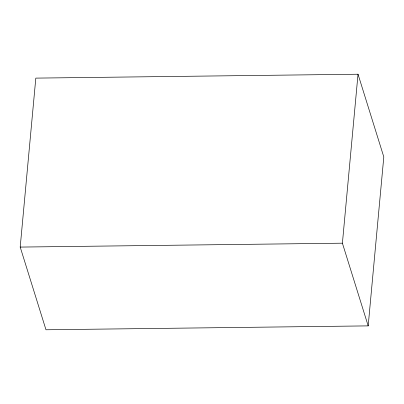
<?xml version="1.0" encoding="UTF-8"?>
<svg xmlns="http://www.w3.org/2000/svg" width="404" height="404" viewBox="0 0 404 404"><rect width="100%" height="100%" fill="white"/><g stroke="black" fill="none" stroke-linecap="round" stroke-linejoin="round"><path stroke-width="0.61" d="M20.2 247.081L35.815 78.118L358.02 74.225L383.8 156.919L368.185 325.882L45.98 329.775L20.2 247.081L342.405 243.188L368.185 325.882M342.405 243.188L358.02 74.225"/></g></svg>
